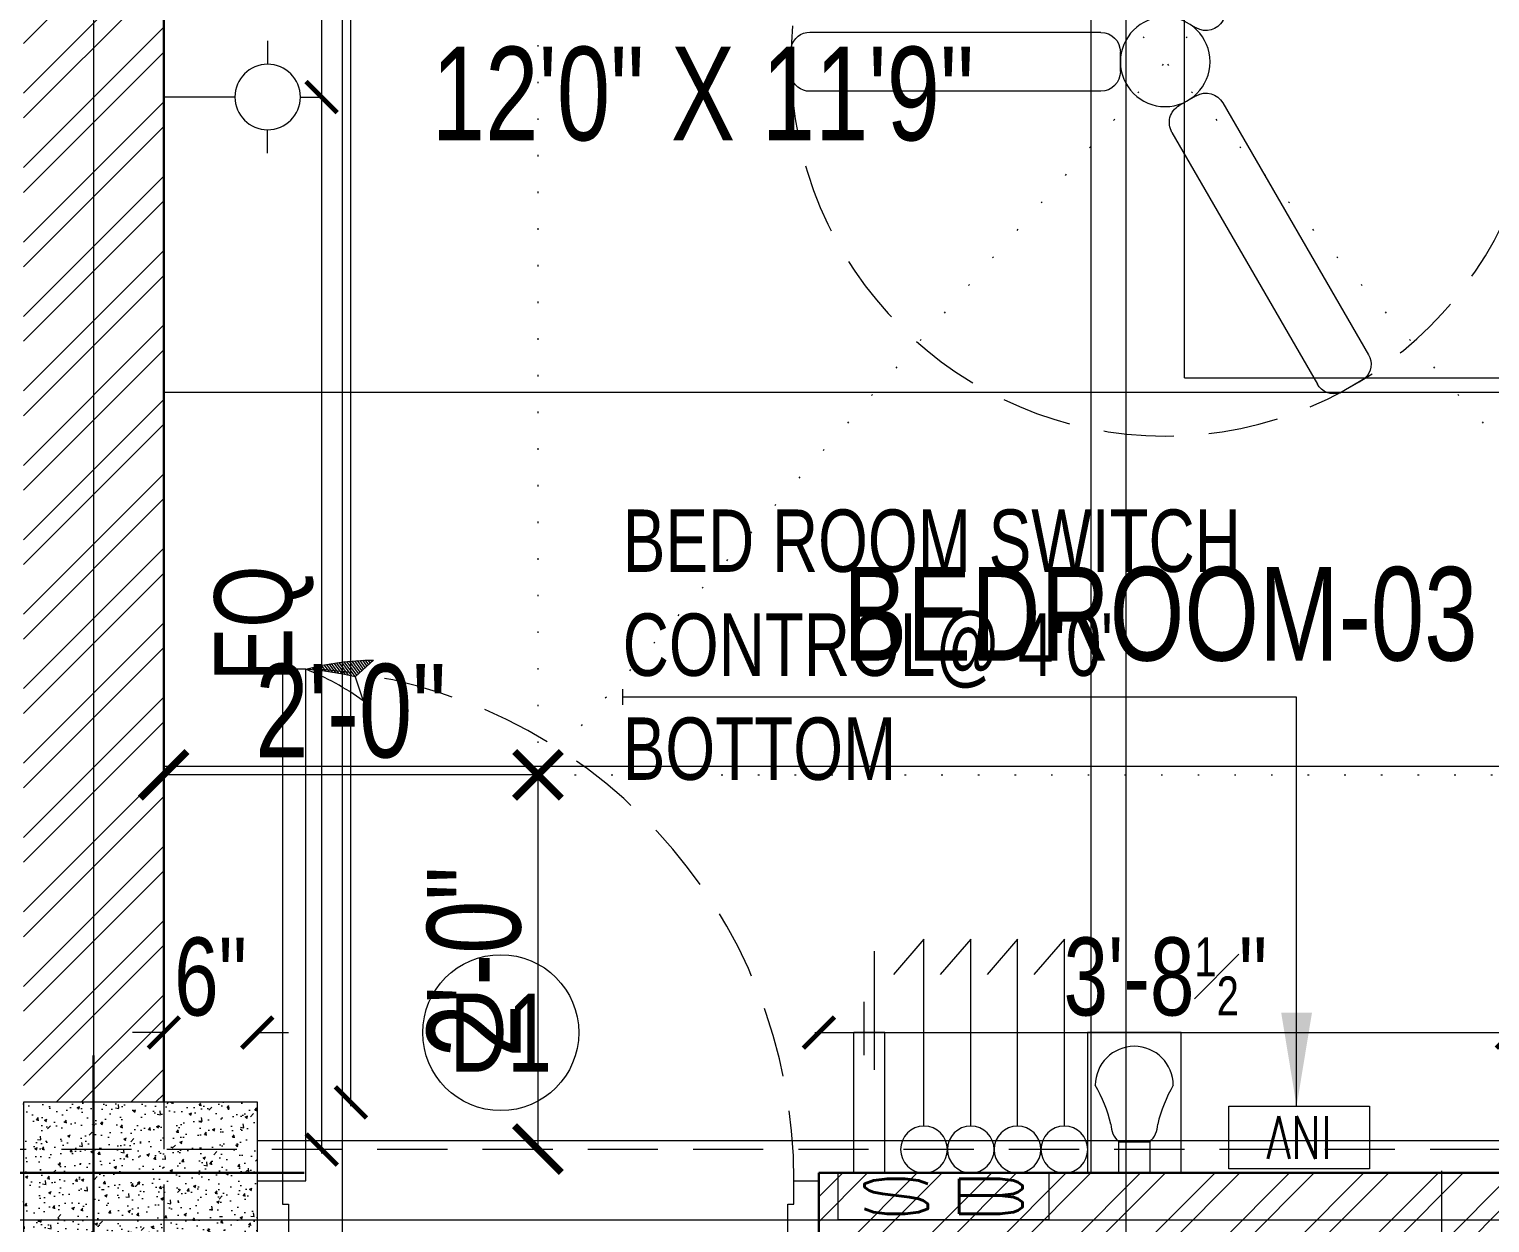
# Model space of a CAD drawing. Header units: inches. Extents: x 3365147 to 3374664, y 1380917 to 1384908.
# Drawn here: x 3371834.7 to 3371928.3, y 1383375.7 to 1383452.2 of the extents above; entities that cross this region are included whole.
import ezdxf
from ezdxf.enums import TextEntityAlignment as Align

# ---------------------------------------------------------------- set-up
doc = ezdxf.new("R2010")
doc.units = ezdxf.units.IN
doc.header["$LTSCALE"] = 18
doc.header["$MEASUREMENT"] = 0
doc.header["$PDSIZE"] = -1
for name, pattern in [('CENTER', [50.79999999999998, 31.75, -6.349999999999998, 6.349999999999998, -6.349999999999998]), ('CONTINOUS', [0]), ('DOT2', [0.125, 0, -0.125]), ('HIDDEN', [0.375, 0.25, -0.125])]:
    doc.linetypes.add(name, pattern=pattern)
for name, color, linetype, lineweight in [('COLUMN-00 _BC', 1, 'Continuous', 20), ('COLUMN-00 CENTER LINE_BC', 5, 'Continuous', 30), ('COLUMN-00 HATCH_BC', 4, 'Continuous', 9), ('DIM-03_BC', 1, 'Continuous', 9), ('DIM-04_BC', 3, 'Continuous', 9), ('DOOR-00 SHUTTER_BC', 40, 'Continuous', 9), ('DOOR-00_BC', 30, 'Continuous', 18), ('DOORS_THIN-BC', 252, 'Continuous', 5), ('ELECTRICAL-CEILING-POINTS DIM_BC', 230, 'Continuous', 9), ('ELECTRICAL-CEILING-POINTS GRID_BC', 41, 'DOT2', 20), ('ELECTRICAL-CEILING-POINTS-00_BC', 230, 'Continuous', 20), ('ELECTRICAL-CEILING-POINTS-02_BC', 231, 'Continuous', 5), ('ELECTRICAL-CEILING-TEXT_ROOM_BC', 2, 'Continuous', 9), ('ELECTRICAL-DIM_BC', 20, 'Continuous', 9), ('ELECTRICAL-ROOF BEAM LINE_BC', 1, 'HIDDEN', 15), ('ELECTRICAL-WALL-POINTS-00_BC', 20, 'Continuous', 20), ('ELECTRICAL-WALL-POINTS-01_BC', 136, 'Continuous', 9), ('ELECTRICAL-WALL-TEXT-01__BC', 4, 'Continuous', 9), ('ELECTRICAL-WALL-TEXT-01_ARROW_BC', 8, 'Continuous', 13), ('FURNITURES-00_BC', 200, 'CONTINOUS', 13), ('GRID LINE-00_BC', 9, 'CENTER', 9), ('GRID LINE-TEXT_BC', 2, 'CONTINOUS', 15), ('INTERIOR-FLOORING TILE-00 (VT)_BC', 125, 'Continuous', 5), ('JOINERY TEXT BORDER_BC', 60, 'Continuous', 9), ('JOINERY TEXT_BC', 220, 'Continuous', 15), ('SCHEME ROOM SIZE TEXT_BC', 2, 'Continuous', 18), ('WALL-00_BC', 7, 'Continuous', 30), ('WALL-9 inch BRICK HATCH_BC', 22, 'Continuous', 0)]:
    doc.layers.add(name, color=color, linetype=linetype, lineweight=lineweight)
doc.styles.add('BC-WALL_DIM', font='swisscl.ttf')
doc.styles.add('DIM_BC', font='swisscl.ttf')
doc.styles.add('ROMANS', font='romans.shx', dxfattribs={"width": 0.75})
doc.styles.add('WD Room text', font='swisscl.ttf')
doc.dimstyles.new('BC-WALL_DIM-02', dxfattribs={"dimtxt": 4, "dimasz": 2, "dimexe": 4.5, "dimexo": 0, "dimgap": 1, "dimtad": 1, "dimdec": 4, "dimzin": 3, "dimdsep": 46, "dimlunit": 4, "dimtxsty": 'BC-WALL_DIM', "dimblk": 'ARCHTICK', "dimcen": 0.0625, "dimdle": 0.25, "dimse1": 1, "dimse2": 1, "dimclrd": 7, "dimclre": 4, "dimclrt": 256, "dimadec": 0, "dimazin": 0, "dimtfac": 0.5, "dimtdec": 4, "dimtix": 1, "dimtofl": 0, "dimtmove": 2, "dimatfit": 2, "dimfxl": 0, "dimfrac": 1, "dimtolj": 1, "dimtzin": 1, "dimlwd": -1, "dimarcsym": 0})
doc.dimstyles.new('DIM_BC', dxfattribs={"dimtxt": 4, "dimasz": 2, "dimexe": 4.5, "dimexo": 0, "dimgap": 1, "dimtad": 1, "dimdec": 4, "dimzin": 3, "dimdsep": 46, "dimlunit": 4, "dimtxsty": 'DIM_BC', "dimblk": 'ARCHTICK', "dimcen": 0.0625, "dimdle": 0.25, "dimse1": 1, "dimse2": 1, "dimclrd": 7, "dimclre": 4, "dimclrt": 256, "dimadec": 0, "dimazin": 0, "dimtfac": 0.5, "dimtdec": 4, "dimtix": 1, "dimtofl": 0, "dimtmove": 2, "dimatfit": 2, "dimfxl": 0, "dimfrac": 1, "dimtolj": 1, "dimtzin": 1, "dimlwd": -1, "dimarcsym": 0})

# ---------------------------------------------------------------- blocks, each defined once
blk = doc.blocks.new('*U33')
for p, q in [((21, 0), (-1.066e-13, 0)), ((0, 0), (0, -15.00000000000003)), ((21, 0), (21, -75.00000000000003)), ((81, 0), (21, 0)), ((21, -2.84e-14), (81.00000000000013, 0)), ((81, -75.00000000000003), (81, 0)), ((81.00000000000013, 0), (102.0000000000001, 2.84e-14)), ((102, -14.99999999999997), (102, 0)), ((21, -1.500000000000025), (81.00000000000013, -1.499999999999999)), ((29.80806443442441, -1.499999999999999), (29.80806443442441, -18)), ((50.38149029933265, -1.499999999999999), (50.38149029933276, -15)), ((51.61850970066735, -15), (51.61850970066735, -1.499999999999999)), ((72.1919355655682, -15), (72.1919355655682, -1.499999999999999)), ((21, -15), (-1.066e-13, -15)), ((21, -31.03794134093767), (36.93840230993068, -15.09953903070831)), ((81, -15), (36.93840230993068, -15)), ((36.93840230993068, -15.09953903070831), (36.93840230993068, -31.03794134093767)), ((81.00000000000013, -15), (102.0000000000001, -14.99999999999997)), ((34.03794134069335, -17.99999999999997), (29.80806443442441, -18)), ((81, -18), (36.93840230993068, -17.99999999999997)), ((36.93840230993068, -31.03794134093767), (21, -31.03794134093767)), ((81, -75.00000000000003), (21, -75.00000000000003))]:
    blk.add_line(p, q)
blk = doc.blocks.new('ARROW_C')
at = {"layer": 'DOORS_THIN-BC'}
h = blk.add_hatch(dxfattribs=at)
h.set_pattern_fill('ANSI31', color=256, scale=1.439999999999995, angle=82.34337836753481, style=0)
h.set_pattern_definition([(127.3433783675347, (-488.6261728187226, 65.37046368602438), (-0.1431026031467135, -0.1091862856435467), [])])
edge = h.paths.add_edge_path()
edge.add_arc((5.804878283427684, -19.94409062200435), 20.77169619034866, 91.08324206293743, 106.2280361201848)
edge.add_arc((-1.466444343494003, -25.91922004105702), 25.9606707646258, 77.92495574760318, 86.7618009874663, ccw=False)
edge.add_line((3.964337424034851, -0.5329435133191823), (5.412189069791565, 0.8238933390265969))
blk.add_lwpolyline([(-9.095e-13, 4.26e-14, -0.0661779865403536), (5.412189069791565, 0.823893339026597), (3.964337424034851, -0.5329435133191823), (4.649810086945194, -2.463927325565364, 0.0635909475538442), (-9.095e-13, 4.26e-14)], format="xyb")
blk.add_arc((-1.46697212334652, -25.92314596823115), 25.96462023794869, 77.92562916814516, 86.76112756691943)
blk = doc.blocks.new('*U704')
for points in [[(2.000894688331753, -6.912160000000001e-10), (0, -6.912160000000001e-10), (0, 3.999999999308784), (1.600715750653761, 3.999999999308784), (3.100715750653761, 3.999999999308784), (3.100715750653767, 36.79812115604091), (1.600715750653767, 36.79812115604091), (1.600715750653761, 3.999999999308784), (1.600715750653761, 2.499999999308784), (2.000894688302649, 2.499999999308784)], [(34.39883690740044, 2.499999999308784), (34.39883690740044, 3.999999999308784), (35.9995526580542, 3.999999999308784), (35.9995526580542, -6.912160000000001e-10), (33.99865796972244, -6.912160000000001e-10), (33.99865796972244, 2.499999999308784)]]:
    blk.add_lwpolyline(points, close=True)
at = {"layer": 'DOOR-00 SHUTTER_BC', "linetype": 'HIDDEN'}
blk.add_arc((1.586818755615456, 4.072402425723858), 32.81209803260714, 359.8735723383919, 85.84165232859309, dxfattribs=at)
at = {"layer": 'DOOR-00 SHUTTER_BC', "lineweight": 13, "ltscale": 0.01, "xscale": 0.8000000000007759, "yscale": 0.8000000000007759, "zscale": 0.8000000000007759, "rotation": 359.0774398910439}
blk.add_blockref('ARROW_C', (3.100715750653767, 36.79812115604819), dxfattribs=at)
blk = doc.blocks.new('*U836')
at = {"layer": 'JOINERY TEXT BORDER_BC'}
blk.add_circle((0, 0), 5, dxfattribs=at)
at = {"style": 'WD Room text'}
blk.add_attdef('JOINERY_TEXT', text='', height=6, dxfattribs=at).set_placement((0, 0), align=Align.MIDDLE_CENTER)
blk = doc.blocks.new('ARCHTICK')
at = {"color": 0, "const_width": 0.15}
blk.add_lwpolyline([(-0.5, -0.5), (0.5, 0.5)], dxfattribs=at)
blk = doc.blocks.new('*D899')
at = {"layer": 'Defpoints', "color": 0, "transparency": 16777216}
for p in [(3371843.323108642, 1383539.344473195), (3371855.323107951, 1383539.344473195), (3371843.323107934, 1383383.397105793)]:
    blk.add_point(p, dxfattribs=at)
at = {"layer": 'DIM-03_BC', "color": 7, "linetype": 'Continuous', "transparency": 16777216}
blk.add_line((3371855.323107951, 1383383.147105793), (3371855.323107951, 1383539.594473195), dxfattribs=at)
at = {"layer": 'DIM-03_BC', "color": 7, "transparency": 16777216, "xscale": 2, "yscale": 2, "zscale": 2}
for p, rotation in [((3371855.323107951, 1383539.344473195), 90), ((3371855.323107951, 1383383.397105793), 270)]:
    blk.add_blockref('ARCHTICK', p, dxfattribs=dict(at, rotation=rotation))
at = {"layer": 'DIM-03_BC', "transparency": 16777216, "insert": (3371851.759215422, 1383461.370789493), "char_height": 5, "attachment_point": 5, "rotation": 90, "style": 'DIM_BC'}
blk.add_mtext('\\A1;13\'-0"', dxfattribs=at)
blk = doc.blocks.new('_ArchTick')
at = {"color": 0, "linetype": 'ByBlock', "const_width": 0.15}
blk.add_lwpolyline([(-0.5, -0.5), (0.5, 0.5)], dxfattribs=at)
blk = doc.blocks.new('*D910')
at = {"layer": 'Defpoints', "color": 0, "transparency": 16777216}
for p in [(3371929.761439609, 1383387.869681918), (3371885.324917941, 1383375.869681538), (3371929.761439609, 1383375.869681329)]:
    blk.add_point(p, dxfattribs=at)
at = {"layer": 'DIM-04_BC', "color": 7, "linetype": 'Continuous', "transparency": 16777216}
blk.add_line((3371885.074917941, 1383387.869681918), (3371930.011439609, 1383387.869681918), dxfattribs=at)
at = {"layer": 'DIM-04_BC', "color": 7, "transparency": 16777216, "xscale": 2, "yscale": 2, "zscale": 2, "rotation": 180}
blk.add_blockref('ARCHTICK', (3371885.324917941, 1383387.869681918), dxfattribs=at)
at = {"layer": 'DIM-04_BC', "color": 7, "transparency": 16777216, "xscale": 2, "yscale": 2, "zscale": 2}
blk.add_blockref('ARCHTICK', (3371929.761439609, 1383387.869681918), dxfattribs=at)
at = {"layer": 'DIM-04_BC', "transparency": 16777216, "insert": (3371907.543178775, 1383391.433574448), "char_height": 5, "attachment_point": 5, "style": 'DIM_BC'}
blk.add_mtext('\\A1;3\'-8{\\H0.5x;\\S1#2;}"', dxfattribs=at)
blk = doc.blocks.new('*D912')
at = {"layer": 'Defpoints', "color": 0, "transparency": 16777216}
for p in [(3371849.323742216, 1383387.869681919), (3371843.323107932, 1383380.51928966), (3371849.323742216, 1383380.51928966)]:
    blk.add_point(p, dxfattribs=at)
at = {"layer": 'DIM-04_BC', "color": 7, "linetype": 'Continuous', "transparency": 16777216}
for p, q in [((3371843.323107932, 1383387.869681919), (3371841.323107932, 1383387.869681919)), ((3371849.323742216, 1383387.869681919), (3371851.323742216, 1383387.869681919))]:
    blk.add_line(p, q, dxfattribs=at)
at = {"layer": 'DIM-04_BC', "color": 7, "transparency": 16777216, "xscale": 2, "yscale": 2, "zscale": 2}
blk.add_blockref('ARCHTICK', (3371843.323107932, 1383387.869681919), dxfattribs=at)
at = {"layer": 'DIM-04_BC', "color": 7, "transparency": 16777216, "xscale": 2, "yscale": 2, "zscale": 2, "rotation": 180}
blk.add_blockref('ARCHTICK', (3371849.323742216, 1383387.869681919), dxfattribs=at)
at = {"layer": 'DIM-04_BC', "transparency": 16777216, "insert": (3371846.323425074, 1383391.430297908), "char_height": 5, "attachment_point": 5, "style": 'DIM_BC'}
blk.add_mtext('\\A1;6"', dxfattribs=at)
blk = doc.blocks.new('*U456')
at = {"linetype": 'CENTER', "ltscale": 0.1}
blk.add_line((1.110223024625157e-16, 0), (10.51656835569302, 0), dxfattribs=at)
at = {"layer": 'GRID LINE-TEXT_BC', "style": 'DIM_BC'}
blk.add_attdef('AA', text='', height=0.2, dxfattribs=at).set_placement((-0.2141686873997627, 0), align=Align.MIDDLE_CENTER)
blk = doc.blocks.new('*U613')
at = {"linetype": 'CENTER', "ltscale": 0.1}
blk.add_line((1.110223024625157e-16, 0), (25.47780267974587, 0), dxfattribs=at)
at = {"layer": 'GRID LINE-TEXT_BC', "style": 'DIM_BC'}
blk.add_attdef('AA', text='', height=0.2, rotation=90.0000000000445, dxfattribs=at).set_placement((-0.2141686873997627, 0), align=Align.MIDDLE_CENTER)
blk = doc.blocks.new('*U608')
at = {"linetype": 'CENTER', "ltscale": 0.1}
blk.add_line((1.110223024625157e-16, 0), (25.47780267974587, 0), dxfattribs=at)
at = {"layer": 'GRID LINE-TEXT_BC', "style": 'DIM_BC'}
blk.add_attdef('AA', text='', height=0.2, rotation=90.0000000000445, dxfattribs=at).set_placement((-0.2141686873997627, 0), align=Align.MIDDLE_CENTER)
blk = doc.blocks.new("EC-FAN 4'DIA_BC")
for p, q in [((0.4312832833384165, 4.525237696623662), (9.75270114277373, 20.67040702768281)), ((11.1890459501883, 21.22689277721656), (12.80798661100561, 20.29080407574657)), ((3.703329161769943, 2.63612112791452), (13.02474702123436, 18.78129045897367)), ((-4.134612445108357, 1.889116568709139), (-22.77744816394989, 1.889116568709139)), ((1.982941679365465, 2.175144691340392), (0.8922597198979929, 2.804850214248288)), ((-23.97623954139999, -0.9486421023611908), (-23.97765411416186, 0.9214458420610752)), ((-2.875201399292563, 0.6297055229078979), (-2.875201399292563, -0.6297055229078979)), ((-4.134612445108357, -1.889116568709139), (-22.77744816394989, -1.889116568709139)), ((0.8922597198979929, -2.804850214233738), (1.982941679365465, -2.17514469132584)), ((3.703329161769943, -2.636121127899968), (13.02474702120526, -18.78129045897367)), ((0.4312832833384165, -4.525237696609111), (9.752701142744627, -20.67040702769737)), ((11.17099472394329, -21.23610114798794), (12.79009530795156, -20.30241416243371))]:
    blk.add_line(p, q)
blk.add_circle((0, 0), 2.875201399294724)
for centre, radius, start, end in [((10.80148878609179, 20.09529924058006), 1.19612059910671, 71.09428528263386, 151.2616253226424), ((11.99220705588232, 19.40334144313965), 1.205440254359734, 328.9332490183301, 47.40994233244571), ((1.521965242805889, 3.895532173715762), 1.259411045808519, 149.9999999999375, 239.9999999999376), ((-22.8038611523225, 0.6914141695888248), 1.196120599106709, 88.7447568041439, 168.9120968430088), ((-4.134612445108357, 0.6297055229078979), 1.259411045808519, 0, 90), ((2.612647202273365, 3.265826650807866), 1.259411045808519, 239.9999999999376, 329.9999999999376), ((-4.134612445108357, -0.6297055229078979), 1.259411045808519, 270, 0), ((-22.79981385442079, -0.6857565572427121), 1.205440254359734, 192.5964398013583, 271.0731331082724), ((1.521965242805889, -3.895532173715762), 1.259411045808519, 120.0000000000624, 210.0000000000624), ((2.612647202273365, -3.265826650807866), 1.259411045808519, 30.00000000006242, 120.0000000000624), ((11.9905433137028, -19.40030396112706), 1.205440254359734, 311.5509881765312, 31.34073905167654), ((10.80314758361783, -20.0979478327572), 1.19612059910671, 209.0123627481509, 287.9106497475591)]:
    blk.add_arc(centre, radius, start, end)
at = {"layer": 'ELECTRICAL-CEILING-POINTS-02_BC', "linetype": 'ByBlock'}
blk.add_circle((0, 0), 24, dxfattribs=at)
blk = doc.blocks.new('*D1200')
at = {"layer": 'Defpoints', "color": 0, "transparency": 16777216}
for p in [(3371867.313532695, 1383404.397105793), (3371867.313532695, 1383380.397105793), (3371867.313532703, 1383380.397105793)]:
    blk.add_point(p, dxfattribs=at)
at = {"layer": 'ELECTRICAL-CEILING-POINTS DIM_BC', "color": 7, "transparency": 16777216}
blk.add_line((3371867.313532703, 1383404.647105793), (3371867.313532703, 1383380.147105793), dxfattribs=at)
at = {"layer": 'ELECTRICAL-CEILING-POINTS DIM_BC', "color": 7, "transparency": 16777216, "xscale": 3, "yscale": 3, "zscale": 3}
for p, rotation in [((3371867.313532703, 1383404.397105793), 90), ((3371867.313532703, 1383380.397105793), 270)]:
    blk.add_blockref('ARCHTICK', p, dxfattribs=dict(at, rotation=rotation))
at = {"layer": 'ELECTRICAL-CEILING-POINTS DIM_BC', "transparency": 16777216, "insert": (3371863.240793515, 1383392.397105792), "char_height": 6, "attachment_point": 5, "rotation": 90, "style": 'DIM_BC'}
blk.add_mtext('\\A1;2\'-0"', dxfattribs=at)
blk = doc.blocks.new('*D1201')
at = {"layer": 'Defpoints', "color": 0, "transparency": 16777216}
for p in [(3371843.313532689, 1383404.397105793), (3371843.313532689, 1383404.397105793), (3371867.313532689, 1383404.397105793)]:
    blk.add_point(p, dxfattribs=at)
at = {"layer": 'ELECTRICAL-CEILING-POINTS DIM_BC', "color": 7, "transparency": 16777216}
blk.add_line((3371867.563532689, 1383404.397105793), (3371843.063532689, 1383404.397105793), dxfattribs=at)
at = {"layer": 'ELECTRICAL-CEILING-POINTS DIM_BC', "color": 7, "transparency": 16777216, "xscale": 3, "yscale": 3, "zscale": 3, "rotation": 180}
blk.add_blockref('ARCHTICK', (3371843.313532689, 1383404.397105793), dxfattribs=at)
at = {"layer": 'ELECTRICAL-CEILING-POINTS DIM_BC', "color": 7, "transparency": 16777216, "xscale": 3, "yscale": 3, "zscale": 3}
blk.add_blockref('ARCHTICK', (3371867.313532689, 1383404.397105793), dxfattribs=at)
at = {"layer": 'ELECTRICAL-CEILING-POINTS DIM_BC', "transparency": 16777216, "insert": (3371855.313532689, 1383408.46984498), "char_height": 6, "attachment_point": 5, "style": 'DIM_BC'}
blk.add_mtext('\\A1;2\'-0"', dxfattribs=at)
blk = doc.blocks.new('EW-WALL BRACKET (BULB)_BC')
for p, q in [((6.658274132716963, 3.605368900210841), (6.658274132717643, 2.093731548804413)), ((4.558283488328664, 0), (0, 0)), ((8.758264777106627, 0), (10.26990604427697, 0)), ((6.658274132716963, -3.617905802602031), (6.658274132717643, -2.106268451195603))]:
    blk.add_line(p, q)
blk.add_circle((6.658274132717643, -0.0062684511955951), 2.099999999999999)
blk = doc.blocks.new('EW-SWITCH BOX_BC')
blk.add_lwpolyline([(4.499999999985447, -0.9999999999931077), (-4.499999999985448, -0.999999999993106), (-4.500000000014551, 0.9999999999640057), (4.499999999985447, 0.9999999999931068)], close=True)
at = {"layer": 'ELECTRICAL-WALL-POINTS-01_BC', "insert": (0, 0), "char_height": 1.5, "attachment_point": 5, "style": 'ROMANS'}
blk.add_mtext('{\\Fromans|c0;\\W3;SB}', dxfattribs=at)
blk = doc.blocks.new('EW-ONE WAY SWITCH_BC')
at = {"ltscale": 20}
for p, q in [((0, 2.000014085308578), (0, 10.00007042653706)), ((8.572304848104729e-16, 10.00007042653706), (1.301817519006041, 8.481739932660373))]:
    blk.add_line(p, q, dxfattribs=at)
blk.add_circle((-1.836922467451013e-16, 1.000007042655018), 1.000007042653561, dxfattribs=at)
blk = doc.blocks.new('EW-FOOT LAMP_BC')
blk.add_line((0, 0.5), (0, -0.5))
blk.add_lwpolyline([(-4.5, -1.5), (0, -1.5), (0, 1.5), (-4.5, 1.5)], close=True)
at = {"layer": 'ELECTRICAL-WALL-POINTS-01_BC'}
for p, q in [((-1, -0.5), (-1, 0.5)), ((-1, 0.5), (0, 0.5)), ((0, -0.5), (-1, -0.5))]:
    blk.add_line(p, q, dxfattribs=at)
for centre, radius, start, end in [((-2.809016994375268, 0), 1.25, 90, 270), ((-0.500531007302925, 5.208714967477135), 4.582633712859546, 239.7518182111916, 256.6453628148341), ((-1.559016994375269, 0), 0.75, 41.81031489633988, 90.0000000066701), ((-0.5005310072156135, -5.208714967418924), 4.582633712859546, 103.3546371869809, 120.2481817892284), ((-1.559016994375269, 0), 0.75, 269.9999999799897, 318.1896851036602)]:
    blk.add_arc(centre, radius, start, end, dxfattribs=at)
blk = doc.blocks.new('EW-5 AMP SOCKET_BC')
for p, q in [((-1.000007042661309, 0), (-1.000007042661309, 9)), ((-1.000007042661309, 9), (1.000007042653561, 9)), ((1.000007042653561, 0), (1.000007042653561, 9)), ((-1.000007042661309, 0), (1.000007042653561, 0))]:
    blk.add_line(p, q)
at = {"layer": 'ELECTRICAL-WALL-POINTS-01_BC'}
for p, q in [((-0.3333356808896859, 6.608248551434372), (-0.3333356808896859, 14.21097466055653)), ((0.3333356808819374, 7.544261216680753), (0.3333356808819374, 10.97939169005258))]:
    blk.add_line(p, q, dxfattribs=at)
blk = doc.blocks.new('EW-INVERTER  PONIT_BC')
blk.add_lwpolyline([(4.499999999999998, -2), (-4.500000000029104, -2), (-4.500000000029104, 2), (4.499999999999998, 2)], close=True)
at = {"layer": 'ELECTRICAL-WALL-POINTS-01_BC', "insert": (0, 0), "char_height": 2.718120805372843, "attachment_point": 5, "style": 'ROMANS'}
blk.add_mtext('{\\Fromans|c0;INV }', dxfattribs=at)
blk = doc.blocks.new('*D1343')
at = {"layer": 'Defpoints', "color": 0, "transparency": 16777216}
for p in [(3371839.761283231, 1383519.841227014), (3371843.323107933, 1383447.857077368), (3371853.44566005, 1383447.857077368)]:
    blk.add_point(p, dxfattribs=at)
at = {"layer": 'ELECTRICAL-DIM_BC', "color": 7, "transparency": 16777216}
blk.add_line((3371853.44566005, 1383520.091227014), (3371853.44566005, 1383447.607077368), dxfattribs=at)
at = {"layer": 'ELECTRICAL-DIM_BC', "color": 7, "transparency": 16777216, "xscale": 2, "yscale": 2, "zscale": 2}
for p, rotation in [((3371853.44566005, 1383519.841227014), 90), ((3371853.44566005, 1383447.857077368), 270)]:
    blk.add_blockref('ARCHTICK', p, dxfattribs=dict(at, rotation=rotation))
at = {"layer": 'ELECTRICAL-DIM_BC', "transparency": 16777216, "insert": (3371849.745791111, 1383483.84915219), "char_height": 5, "attachment_point": 5, "rotation": 90, "style": 'BC-WALL_DIM'}
blk.add_mtext('\\A1;EQ', dxfattribs=at)
blk = doc.blocks.new('*D1344')
at = {"layer": 'Defpoints', "color": 0, "transparency": 16777216}
for p in [(3371843.323107933, 1383447.857077368), (3371843.323107934, 1383380.369680929), (3371853.445660057, 1383380.369680929)]:
    blk.add_point(p, dxfattribs=at)
at = {"layer": 'ELECTRICAL-DIM_BC', "color": 7, "transparency": 16777216}
blk.add_line((3371853.445660057, 1383448.107077368), (3371853.445660057, 1383380.119680929), dxfattribs=at)
at = {"layer": 'ELECTRICAL-DIM_BC', "color": 7, "transparency": 16777216, "xscale": 2, "yscale": 2, "zscale": 2}
for p, rotation in [((3371853.445660057, 1383447.857077368), 90), ((3371853.445660057, 1383380.369680929), 270)]:
    blk.add_blockref('ARCHTICK', p, dxfattribs=dict(at, rotation=rotation))
at = {"layer": 'ELECTRICAL-DIM_BC', "transparency": 16777216, "insert": (3371849.745791119, 1383414.113379147), "char_height": 5, "attachment_point": 5, "rotation": 90, "style": 'BC-WALL_DIM'}
blk.add_mtext('\\A1;EQ', dxfattribs=at)
blk = doc.blocks.new('*U726')
at = {"layer": 'COLUMN-00 HATCH_BC'}
h = blk.add_hatch(dxfattribs=at)
h.set_pattern_fill('AR-CONC', color=256, scale=0.25)
h.set_pattern_definition([(49.99999999999999, (6.002669980547235, 0.0274268381181173), (1.793150456501884, -0.1568803374564878), [0.1875, -2.0625]), (355, (6.002669980547235, 0.0274268381181173), (-0.3468783340325, 1.88048033425003), [0.15, -1.65]), (100.45144446, (6.152099183047234, 0.01435347811811738), (1.44627211681778, 1.723599977421574), [0.15935048, -1.75285528]), (46.18420000000002, (6.002669980547235, 0.5274268381181173), (2.668103326678931, -0.4137982019826913), [0.2812499999999998, -3.093749999999998]), (96.63563548999993, (6.225011843047234, 0.4929435706181176), (2.336654864185571, 2.435296501936376), [0.239025855, -2.629284399999999]), (351.1841639899999, (6.002669980547235, 0.5274268381181173), (2.336654862636933, 2.435296500674975), [0.225, -2.4750000025]), (21, (6.252669980547235, 0.4024268381181173), (1.492267630296154, -1.006547226663347), [0.1875, -2.0625]), (326.0000000000001, (6.252669980547235, 0.4024268381181173), (0.6082883298039543, 1.812875112617133), [0.15, -1.65]), (71.45144474, (6.377025615547234, 0.3185479031181169), (2.100555941824928, 0.8063278820158846), [0.159350475, -1.75285528]), (37.50000000000001, (6.002669980547235, 0.0274268381181173), (0.03039963829322667, 0.8322346345782787), [0, -1.63, 0, -1.675, 0, -1.65625]), (7.499999999999999, (6.002669980547235, 0.0274268381181173), (0.6576738436053715, 0.9860292797059006), [0, -0.955, 0, -1.5925, 0, -0.63125]), (327.5, (5.445169980547234, 0.0274268381181173), (1.334556090431023, -0.0563871793359495), [0, -0.625, 0, -1.95, 0, -2.5875]), (317.5, (5.195169980547234, 0.0274268381181173), (1.457965423355966, 0.2502624558307941), [0, -0.8125, 0, -1.295, 0, -1.8375])])
h.paths.add_polyline_path([(-4.498376929312032, -4.499997415441612), (10.50266997737901, -4.499997415248799), (10.50104690985927, 4.52742425355973), (-4.499999996831778, 4.527424253366917)])
blk.add_lwpolyline([(-4.498376929312032, -4.499997415441612), (10.50266997737901, -4.499997415248799), (10.50104690985927, 4.52742425355973), (-4.499999996831778, 4.527424253366917)], close=True)
at = {"layer": 'COLUMN-00 CENTER LINE_BC'}
for p, q in [((0.001623070687966931, -7.499997415423422), (3.168222760905445e-09, 7.527424253385107)), ((-7.5, -1.818989403545856e-11), (13.50104690669104, 1.746229827404022e-10))]:
    blk.add_line(p, q, dxfattribs=at)

msp = doc.modelspace()

# ---------------------------------------------------------------- hatches: boundary and pattern name
at = {"layer": 'WALL-9 inch BRICK HATCH_BC', "transparency": 33554687}
h = msp.add_hatch(dxfattribs=at)
h.set_pattern_fill('ANSI32', color=256, scale=9)
h.set_pattern_definition([(45, (0, 0), (-2.386485386504598, 2.386485386504598), []), (45, (1.590990255, 0), (-2.386485386504598, 2.386485386504598), [])])
h.paths.add_polyline_path([(3371843.32310793, 1383519.813802808), (3371834.32310793, 1383519.813802808), (3371834.322385755, 1383383.397105792), (3371843.322385755, 1383383.397105793)])
h = msp.add_hatch(dxfattribs=at)
h.set_pattern_fill('ANSI32', color=256, scale=9)
h.set_pattern_definition([(45, (12, 0), (-2.386485386504598, 2.386485386504598), []), (45, (13.590990255, 0), (-2.386485386504598, 2.386485386504598), [])])
h.paths.add_polyline_path([(3371992.7586621, 1383261.036120075), (3371992.7586621, 1383313.998795183), (3371983.788280434, 1383313.998015257), (3371983.788280434, 1383295.80588861), (3371929.758664683, 1383295.805888611), (3371929.759012379, 1383378.86968204), (3371885.324917941, 1383378.86968204), (3371885.324917941, 1383374.36968204), (3371925.258664683, 1383374.36968204), (3371925.25953372, 1383212.968559113), (3371849.320146757, 1383212.968559113), (3371849.320146757, 1383208.468559113), (3371929.758664683, 1383208.468559113), (3371929.758664683, 1383291.305888609), (3371983.758659516, 1383291.305888609), (3371983.758659516, 1383261.036120075)])

# ---------------------------------------------------------------- linework, layer by layer
at = {"layer": 'ELECTRICAL-CEILING-POINTS GRID_BC'}
for p, q in [((3371867.313532693, 1383495.844473196), (3371947.749082603, 1383404.397105793)), ((3371947.749082603, 1383495.844473196), (3371867.313532692, 1383404.397105793))]:
    msp.add_line(p, q, dxfattribs=at)
msp.add_lwpolyline([(3371947.749082603, 1383495.844473196), (3371867.313532693, 1383495.844473196), (3371867.313532693, 1383404.397105793), (3371947.749082603, 1383404.397105793)], close=True, dxfattribs=at)
at = {"layer": 'ELECTRICAL-ROOF BEAM LINE_BC'}
for p, q in [((3371843.323115158, 1383546.884501453), (3371843.323115158, 1383185.496897279)), ((3371701.758671201, 1383380.397105625), (3371992.758668616, 1383380.397105625)), ((3371925.258668616, 1383185.496897279), (3371925.258668616, 1383380.397105625))]:
    msp.add_line(p, q, dxfattribs=at)
at = {"layer": 'ELECTRICAL-WALL-TEXT-01_ARROW_BC', "transparency": 33554687}
msp.add_line((3371872.747315802, 1383408.88160168), (3371872.747315802, 1383409.88160168), dxfattribs=at)
at = {"layer": 'INTERIOR-FLOORING TILE-00 (VT)_BC'}
for p, q in [((3371854.758662105, 1383539.344473195), (3371854.758662105, 1383256.305844485)), ((3371902.758662105, 1383539.344473195), (3371902.758662105, 1383378.876209295)), ((3371843.323108139, 1383428.946517264), (3371983.758664679, 1383428.946517264)), ((3371843.32310803, 1383404.946517264), (3371983.758664679, 1383404.946517264)), ((3371849.32372123, 1383380.946517264), (3371983.758664679, 1383380.946517264))]:
    msp.add_line(p, q, dxfattribs=at)
for points in [[(3371710.758663652, 1383052.302657547), (3371710.758664682, 1383212.940428457), (3371745.258664666, 1383212.940428459), (3371745.258664668, 1383374.344476394), (3371794.759241552, 1383374.344476393), (3371794.759241552, 1383376.369684738), (3371830.759241554, 1383376.369684738), (3371830.759241553, 1383374.369684738), (3371849.325365283, 1383374.36968204), (3371849.32310864, 1383383.397105793), (3371843.323107932, 1383383.397105793), (3371843.32310864, 1383539.344473195)], [(3371983.758658552, 1383519.844460925), (3371983.758661324, 1383378.868058472), (3371959.759171216, 1383378.939601383), (3371959.75229214, 1383376.631974813), (3371929.759012379, 1383376.631974813), (3371929.759012379, 1383378.886318322), (3371885.324917941, 1383378.86968204), (3371885.324917941, 1383374.36968204), (3371925.258664683, 1383374.36968204), (3371925.258664683, 1383329.869632652), (3371881.691331388, 1383329.869632652), (3371881.691350325, 1383256.305851418), (3371836.254019313, 1383256.305839721), (3371836.256201356, 1383217.467852375), (3371834.320146757, 1383217.467852375), (3371834.320145207, 1383208.467852709), (3371929.758664683, 1383208.467852708), (3371929.758664683, 1383212.468559113), (3371962.758664683, 1383212.468559113), (3371962.758664683, 1383208.468559113), (3371983.758664679, 1383208.468559113), (3371983.75866468, 1383034.281273227)]]:
    msp.add_lwpolyline(points, dxfattribs=at)
at = {"layer": 'WALL-00_BC'}
for p, q in [((3371843.323107932, 1383383.397105793), (3371843.32310793, 1383519.813802194)), ((3371925.258664683, 1383378.86968204), (3371885.324917941, 1383378.86968204)), ((3371885.324917941, 1383374.36968204), (3371885.324917941, 1383378.86968204)), ((3371925.258664683, 1383378.86968204), (3371929.758664684, 1383378.86968204))]:
    msp.add_line(p, q, dxfattribs=at)

# ---------------------------------------------------------------- block references
at = {"layer": 'COLUMN-00 _BC', "transparency": 33554687}
msp.add_blockref('*U726', (3371838.822061731, 1383378.869681539), dxfattribs=at)
at = {"layer": 'DOOR-00_BC'}
msp.add_blockref('*U704', (3371849.325365283, 1383374.369682041), dxfattribs=at)
at = {"layer": 'ELECTRICAL-CEILING-POINTS-00_BC', "linetype": 'HIDDEN', "transparency": 33554687, "xscale": -1, "rotation": 180}
msp.add_blockref("EC-FAN 4'DIA_BC", (3371907.531307648, 1383450.120789495), dxfattribs=at)
at = {"layer": 'ELECTRICAL-WALL-POINTS-00_BC', "transparency": 33554687, "xscale": -1, "rotation": 180}
msp.add_blockref('EW-WALL BRACKET (BULB)_BC', (3371843.323107931, 1383447.857077367), dxfattribs=at)
at = {"layer": 'ELECTRICAL-WALL-POINTS-00_BC', "ltscale": 20, "transparency": 33554687, "yscale": 1.5, "zscale": 1.5}
for name, p, xscale in [('EW-ONE WAY SWITCH_BC', (3371892.062772113, 1383378.869683515), -1.5), ('EW-ONE WAY SWITCH_BC', (3371895.062793241, 1383378.869683515), -1.5), ('EW-ONE WAY SWITCH_BC', (3371898.062814369, 1383378.869683515), -1.5), ('EW-ONE WAY SWITCH_BC', (3371901.062835497, 1383378.869683515), -1.5), ('EW-SWITCH BOX_BC', (3371893.312814369, 1383377.369683515), 1.5)]:
    msp.add_blockref(name, p, dxfattribs=dict(at, xscale=xscale))
at = {"layer": 'ELECTRICAL-WALL-POINTS-00_BC', "ltscale": 20, "transparency": 33554687, "xscale": -1}
msp.add_blockref('EW-5 AMP SOCKET_BC', (3371888.562754507, 1383378.869683515), dxfattribs=at)
at = {"layer": 'ELECTRICAL-WALL-POINTS-00_BC', "transparency": 33554687, "xscale": 2, "yscale": 2, "zscale": 2, "rotation": 269.9999999999999}
msp.add_blockref('EW-FOOT LAMP_BC', (3371905.54667157, 1383378.869683515), dxfattribs=at)
at = {"layer": 'ELECTRICAL-WALL-POINTS-00_BC', "ltscale": 20, "transparency": 33554687, "rotation": 180}
msp.add_blockref('EW-INVERTER  PONIT_BC', (3371916.118382131, 1383381.142459068), dxfattribs=at)
at = {"layer": 'FURNITURES-00_BC', "ltscale": 200, "rotation": 270}
msp.add_blockref('*U33', (3371983.758664648, 1383510.844473195), dxfattribs=at)
at = {"layer": 'GRID LINE-00_BC', "xscale": 39.37007874015748, "yscale": 39.37007874015748, "zscale": 39.37007874015748, "rotation": 270}
for name, p in [('*U613', (3371838.823114314, 1383780.556592743)), ('*U608', (3371905.008667772, 1383780.556592743))]:
    msp.add_blockref(name, p, dxfattribs=at)
at = {"layer": 'GRID LINE-00_BC', "xscale": 39.37007874015748, "yscale": 39.37007874015748, "zscale": 39.37007874015748}
msp.add_blockref('*U456', (3371606.949991824, 1383375.868131013), dxfattribs=at)
at = {"layer": 'JOINERY TEXT_BC'}
ref = msp.add_blockref('*U836', (3371864.929800636, 1383387.865505424), dxfattribs=at)
ref.add_attrib('JOINERY_TEXT', 'D1', dxfattribs={"layer": '0', "height": 5, "style": 'WD Room text'}).set_placement((3371864.929800636, 1383387.865505424), align=Align.MIDDLE_CENTER)

# ---------------------------------------------------------------- texts
at = {"layer": 'ELECTRICAL-CEILING-TEXT_ROOM_BC', "insert": (3371907.025322525, 1383409.682717586), "char_height": 6, "attachment_point": 4, "style": 'DIM_BC'}
msp.add_mtext('\\pi-20.13696;BEDROOM-03\\P\\pi-1.88336;  ', dxfattribs=at)
at = {"layer": 'ELECTRICAL-WALL-TEXT-01__BC', "transparency": 33554687, "insert": (3371872.747315802, 1383409.38160168), "char_height": 4, "attachment_point": 4, "style": 'DIM_BC'}
msp.add_mtext('BED ROOM SWITCH \\PCONTROL@ 4\'0" \\PBOTTOM  \\P ', dxfattribs=at)
at = {"layer": 'SCHEME ROOM SIZE TEXT_BC', "transparency": 33554687, "insert": (3371878.343570685, 1383453.044036489), "char_height": 6, "attachment_point": 4, "style": 'DIM_BC'}
msp.add_mtext('\\P\\pi-17.83683;12\'0" X 11\'9"', dxfattribs=at)

# ---------------------------------------------------------------- dimensions: what is measured, and where the dimension line sits
at = {"layer": 'DIM-03_BC', "transparency": 33554687}
dim = msp.add_linear_dim(base=(3371855.323107951, 1383539.344473195), p1=(3371843.323107932, 1383383.397105793), p2=(3371843.32310864, 1383539.344473195), angle=90, dimstyle='DIM_BC', override={"dimtxt": 5, "dimdec": 1, "dimpost": '\\X', "dimfxl": 0.1, "dimfxlon": 1, "dimarcsym": 1}, dxfattribs=at)
dim.commit()
dim.dimension.update_dxf_attribs({"geometry": '*D899', "text_midpoint": (3371851.759215422, 1383461.370789493)})
at = {"layer": 'DIM-04_BC'}
for base, p1, p2, picture, middle in [((3371849.323742216, 1383387.869681919), (3371843.323107932, 1383380.51928966), (3371849.323742216, 1383380.51928966), '*D912', (3371846.323425074, 1383391.430297908)), ((3371929.761439609, 1383387.869681918), (3371885.324917941, 1383375.869681538), (3371929.761439609, 1383375.869681329), '*D910', (3371907.543178775, 1383391.433574448))]:
    dim = msp.add_linear_dim(base=base, p1=p1, p2=p2, dimstyle='DIM_BC', override={"dimtxt": 5, "dimdec": 1, "dimpost": '\\X', "dimfxl": 0.1, "dimfxlon": 1, "dimarcsym": 1}, dxfattribs=at)
    dim.commit()
    dim.dimension.update_dxf_attribs({"geometry": picture, "text_midpoint": middle})
at = {"layer": 'ELECTRICAL-CEILING-POINTS DIM_BC', "transparency": 33554687}
for base, p1, p2, angle, picture, middle in [((3371843.313532689, 1383404.397105793), (3371867.313532689, 1383404.397105793), (3371843.313532689, 1383404.397105793), 180, '*D1201', (3371855.313532689, 1383408.46984498)), ((3371867.313532703, 1383380.397105793), (3371867.313532693, 1383404.397105793), (3371867.313532693, 1383380.397105793), 90, '*D1200', (3371863.240793515, 1383392.397105792))]:
    dim = msp.add_linear_dim(base=base, p1=p1, p2=p2, angle=angle, dimstyle='DIM_BC', override={"dimtxt": 6, "dimasz": 3, "dimpost": '\\X', "dimfxl": 3, "dimfxlon": 1, "dimarcsym": 1}, dxfattribs=at)
    dim.commit()
    dim.dimension.update_dxf_attribs({"geometry": picture, "text_midpoint": middle})
at = {"layer": 'ELECTRICAL-DIM_BC', "transparency": 33554687}
for base, p1, p2, picture, middle in [((3371853.44566005, 1383447.857077368), (3371839.76128323, 1383519.841227014), (3371843.323107931, 1383447.857077367), '*D1343', (3371849.745791111, 1383483.84915219)), ((3371853.445660057, 1383380.369680929), (3371843.323107931, 1383447.857077367), (3371843.323107932, 1383380.369680928), '*D1344', (3371849.745791119, 1383414.113379147))]:
    dim = msp.add_linear_dim(base=base, p1=p1, p2=p2, angle=90, text='EQ', dimstyle='BC-WALL_DIM-02', override={"dimtxt": 5, "dimpost": '\\X'}, dxfattribs=at)
    dim.commit()
    dim.dimension.update_dxf_attribs({"geometry": picture, "text_midpoint": middle})

# ---------------------------------------------------------------- leaders
at = {"layer": 'ELECTRICAL-WALL-TEXT-01_ARROW_BC', "transparency": 33554687}
msp.add_leader([(3371915.954007758, 1383383.142459068), (3371915.954007758, 1383409.38160168), (3371872.747315802, 1383409.38160168)], dimstyle='DIM_BC', override={"dimasz": 6, "dimgap": 0.5, "dimtad": 0, "dimclrd": 256, "dimfxl": 0, "dimfxlon": 1, "dimarcsym": 1}, dxfattribs=at)

doc.saveas('drawing.dxf')
